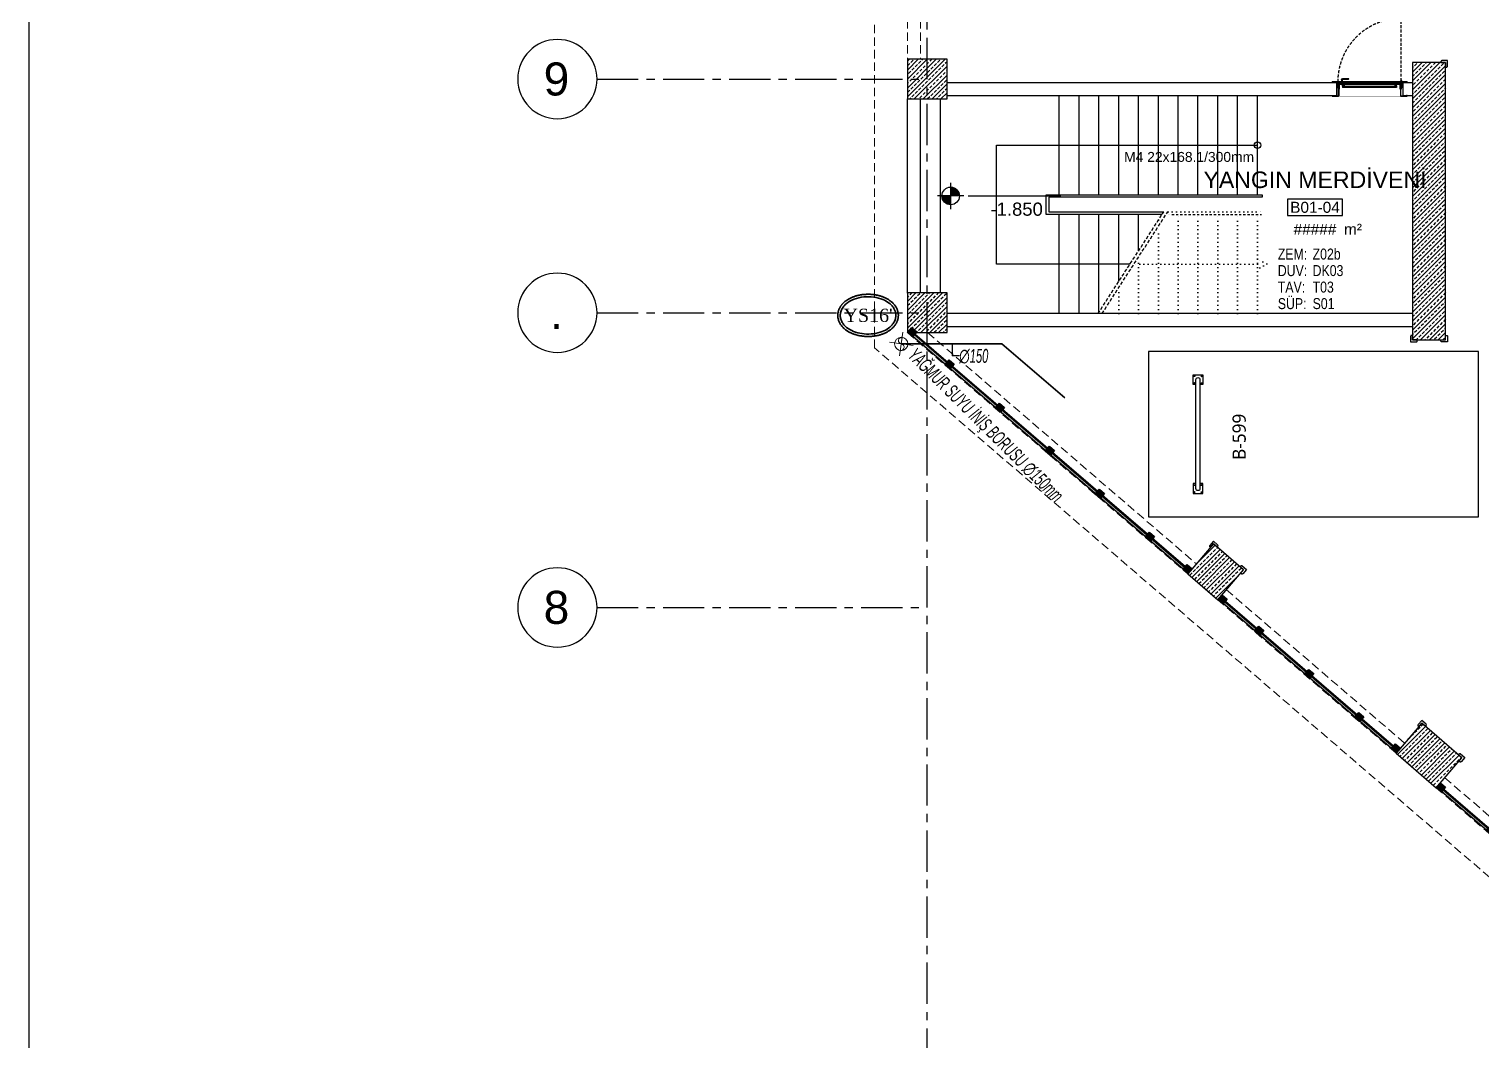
# Model space of a CAD drawing. Header units: millimetres. Extents: x -379292 to 1221486, y 92049 to 447512.
# Drawn here: x 43048 to 65048, y 146256 to 161577 of the extents above; entities that cross this region are included whole.
import ezdxf
from ezdxf.enums import TextEntityAlignment as Align
from ezdxf.lldxf.tags import DXFTag

# ---------------------------------------------------------------- set-up
doc = ezdxf.new("R2010")
doc.units = ezdxf.units.MM
for name, pattern in [('( Hidden )', [0.375, 0.25, -0.125]), ('CENTER', [2, 1.25, -0.25, 0.25, -0.25]), ('DOT', [6.35, 0, -6.35]), ('HIDDEN', [9.525, 6.35, -3.175])]:
    doc.linetypes.add(name, pattern=pattern)
for name, color, linetype, lineweight in [('0-KRCN-SHT YAĞMURSUYUBORUSU-100', 3, 'PISSU_LINE50', 35), ('0-KRCN-SHT-KOLADI-YAZIYAĞMURSUYU', 4, 'Continuous', 35), ('0-KRCN-SHT-PİSSU-BORU', 220, 'PISSU_LINE50', 40), ('0-KRCN-SHT-YAZI-ÇAP-PİSSU', 41, 'Continuous', 30), ('06_FORMWORK HIDDEN', 252, 'HIDDEN2', 0), ('XREF$0$05_RAIN PIPE', 3, 'Continuous', 9)]:
    doc.layers.add(name, color=color, linetype=linetype, lineweight=lineweight)
for name, color, linetype in [('010-05', 1, 'Continuous'), ('05_AXIS', 211, 'CENTER'), ('05_AXIS NAME', 7, 'Continuous'), ('05_CONCRETE VIEW', 142, 'Continuous'), ('05_DOOR', 2, 'Continuous'), ('05_EQUIPMENT', 1, 'Continuous'), ('05_HANDRAIL', 153, 'Continuous'), ('05_HATCH 1', 101, 'Continuous'), ('05_HATCH CONCRETE', 141, 'Continuous'), ('05_HATCH SOLID-1', 252, 'Continuous'), ('05_HATCH SOLID-2', 253, 'Continuous'), ('05_MATERIAL TEXT', 112, 'Continuous'), ('05_PLAN LEVEL', 2, 'Continuous'), ('05_ROOM M2', 161, 'Continuous'), ('05_ROOM NAME', 153, 'Continuous'), ('05_ROOM NUMBER', 152, 'Continuous'), ('05_STAIRS', 52, 'Continuous'), ('05_STAIRS ARROW', 2, 'Continuous'), ('05_STEEL HIDDEN', 61, 'HIDDEN'), ('05_SYMBOL', 2, 'Continuous'), ('05_TEXT 2.5', 212, 'Continuous'), ('05_WALL', 3, 'Continuous'), ('202-A-Y-MahalAd', 141, 'Continuous')]:
    doc.layers.add(name, color=color, linetype=linetype)
doc.styles.add('DIM', font='arial.ttf')
doc.styles.add('MUF', font='isocpeur.ttf')
doc.styles.get("Standard").update_dxf_attribs({"font": 'segoeuil.ttf'})
doc.styles.add('YAZI', font='times.ttf')
doc.styles.add('YAZI-2', font='arial.ttf', dxfattribs={"height": 2})
doc.styles.add('YAZI-2.5', font='arial.ttf', dxfattribs={"height": 2.5})
doc.styles.add('YAZI-3', font='arial.ttf', dxfattribs={"height": 3})
doc.styles.add('YAZI-5', font='arial.ttf', dxfattribs={"height": 5})
doc.styles.add('ÇAP-2', font='ARIALNBI.TTF')
tags = doc.linetypes.add('HIDDEN2', pattern=[0.1875, 0.125, -0.0625]).pattern_tags.tags
tags[6:7] = [DXFTag(74, 4), DXFTag(75, 0), DXFTag(340, '0'), DXFTag(46, 0.0), DXFTag(50, 0.0), DXFTag(44, 0.0), DXFTag(45, 0.0)]
tags[4:5] = [DXFTag(74, 4), DXFTag(75, 0), DXFTag(340, '0'), DXFTag(46, 0.0), DXFTag(50, 0.0), DXFTag(44, 0.0), DXFTag(45, 0.0)]
doc.linetypes.add('PISSU_LINE50', pattern='A,50,-10,["C",MUF,S=10,R=0,X=1,Y=-5],0', length=60)
pattern_1 = [(270, (-695728.2336, -3493868.9414), (1.3748153225, -2.38125), [1.5875, -3.175]), (30, (-695728.2336, -3493868.9414), (1.3748153315, 2.3812499948), [1.5875, -3.175]), (330, (-695728.2336, -3493868.9414), (2.749630654, -5.2e-09), [-3.175, 1.5875])]
pattern_2 = [(225, (905000, -3e-07), (67.351921, -67.351921), []), (225, (904932.65, -3e-07), (67.351921, -67.351921), [47.625, -23.8125])]

# ---------------------------------------------------------------- blocks, each defined once
blk = doc.blocks.new('AWAKS ADI')
at = {"layer": '05_AXIS NAME', "color": 2}
blk.add_circle((0, 0), 6, dxfattribs=at)
at = {"layer": '05_AXIS NAME', "style": 'YAZI-5'}
blk.add_attdef('AKSADI', text='', height=5, dxfattribs=at).set_placement((0, 0), align=Align.MIDDLE_CENTER)
blk = doc.blocks.new('202_Aks')
at = {"layer": '05_AXIS', "ltscale": 500}
for p, q in [((0, -182300), (0, 5000)), ((-5000, -117300), (0, -117300)), ((-5000, -120838), (0, -120838)), ((-5000, -125300), (0, -125300))]:
    blk.add_line(p, q, dxfattribs=at)
at = {"layer": '05_AXIS NAME'}
ref = blk.add_blockref('AWAKS ADI', (-5600, -117300), dxfattribs=dict(at, xscale=-100, yscale=100, zscale=100))
ref.add_attrib('AKSADI', '9', dxfattribs={"height": 500, "style": 'YAZI-5'}).set_placement((-5614, -117298), align=Align.MIDDLE_CENTER)
ref = blk.add_blockref('AWAKS ADI', (-5600, -120838), dxfattribs=dict(at, xscale=-100, yscale=100, zscale=100))
ref.add_attrib('AKSADI', '.', dxfattribs={"height": 500, "style": 'YAZI-5'}).set_placement((-5614, -120835), align=Align.MIDDLE_CENTER)
ref = blk.add_blockref('AWAKS ADI', (-5600, -125300), dxfattribs=dict(at, xscale=-100, yscale=100, zscale=100))
ref.add_attrib('AKSADI', '8', dxfattribs={"height": 500, "style": 'YAZI-5'}).set_placement((-5614, -125298), align=Align.MIDDLE_CENTER)
blk = doc.blocks.new('başlık')
at = {"layer": '05_MATERIAL TEXT', "style": 'DIM', "width": 0.8}
for s, p in [('ZEM:', (0, 50)), ('DUV:', (0, -100)), ('TAV:', (0, -250)), ('SÜP:', (0, -400))]:
    blk.add_text(s, height=100, dxfattribs=at).set_placement(p, align=Align.MIDDLE_LEFT)
blk = doc.blocks.new('MAHAL')
at = {"layer": '05_ROOM NUMBER'}
blk.add_lwpolyline([(-5.46, -10.75), (4.54, -10.75), (4.54, -7.75), (-5.46, -7.75)], close=True, dxfattribs=at)
at = {"layer": '05_HATCH SOLID-1', "xscale": 0.02, "yscale": 0.02, "zscale": 0.02}
blk.add_blockref('başlık', (-7.21, -18.75), dxfattribs=at)
at = {"layer": '05_MATERIAL TEXT', "style": 'DIM', "width": 0.8}
for tag, p in [('ZEMİN', (-0.89, -17.75)), ('DUVAR', (-0.89, -20.75)), ('TAVAN', (-0.89, -23.75)), ('SÜPÜRGELİK', (-0.89, -26.75))]:
    blk.add_attdef(tag, text='', height=2, dxfattribs=at).set_placement(p, align=Align.MIDDLE_LEFT)
at = {"layer": '05_ROOM M2', "insert": (6.45, -13.24), "char_height": 2, "attachment_point": 5, "style": 'YAZI-2'}
blk.add_mtext_dynamic_manual_height_columns('m²', width=6.9387, gutter_width=625, heights=[0], dxfattribs=at)
at = {"layer": '05_ROOM M2', "style": 'YAZI-2'}
blk.add_attdef('MAHALM2', text='', height=2, dxfattribs=at).set_placement((-0.46, -13.25), align=Align.MIDDLE_CENTER)
at = {"layer": '05_ROOM NAME', "style": 'YAZI-3'}
for tag, p in [('INGMAHALADI', (-0.46, 0.75)), ('TURMAHALADI', (-0.46, -4.25))]:
    blk.add_attdef(tag, text='', height=3, dxfattribs=at).set_placement(p, align=Align.MIDDLE_CENTER)
at = {"layer": '05_ROOM NUMBER', "style": 'YAZI-2'}
blk.add_attdef('MAHALNO', text='', height=2, dxfattribs=at).set_placement((-0.46, -9.25), align=Align.MIDDLE_CENTER)
blk = doc.blocks.new('202_Vida')
at = {"color": 0, "linetype": 'ByBlock', "ltscale": 0.2}
for points in [[(1, 0), (-1, 0)], [(0, 1), (0, -1)]]:
    blk.add_lwpolyline(points, dxfattribs=at)
at = {"color": 0, "linetype": 'ByBlock'}
for radius in [0.42, 0.23, 0.155]:
    blk.add_circle((0, 0), radius, dxfattribs=at)
blk = doc.blocks.new('202_Stoper')
at = {"color": 0, "linetype": 'ByBlock'}
for points in [[(-750, -30), (-750, -75), (-900, -75), (-900, 75), (-750, 75), (-750, 30)], [(750, -30), (750, -75), (900, -75), (900, 75), (750, 75), (750, 30)]]:
    blk.add_lwpolyline(points, dxfattribs=at)
blk.add_lwpolyline([(825, -30, 1), (825, 30), (-825, 30, 1), (-825, -30)], format="xyb", close=True, dxfattribs=at)
at = {"color": 0, "linetype": 'ByBlock', "yscale": 10, "zscale": 10, "rotation": 180}
for p, xscale in [((-877, 53), -10), ((-772, 53), 10), ((772, 53), -10), ((877, 53), 10)]:
    blk.add_blockref('202_Vida', p, dxfattribs=dict(at, xscale=xscale))
at = {"color": 0, "linetype": 'ByBlock', "yscale": 10, "zscale": 10}
for p, xscale in [((-877, -52), 10), ((-772, -52), -10), ((772, -52), 10), ((877, -52), -10)]:
    blk.add_blockref('202_Vida', p, dxfattribs=dict(at, xscale=xscale))
blk = doc.blocks.new('202_Mahalblok')
at = {"color": 0, "linetype": 'ByBlock', "flags": 128}
blk.add_lwpolyline([(0, 0), (0, 5000), (2500, 5000), (2500, 0)], close=True, dxfattribs=at)
at = {"color": 252}
blk.add_blockref('202_Stoper', (1250, 750), dxfattribs=at)
at = {"color": 0, "linetype": 'ByBlock', "ltscale": 25}
blk.add_attdef('MAHALNO', text='', height=200, dxfattribs=at).set_placement((1209, 1390), align=Align.BOTTOM_CENTER)
blk = doc.blocks.new('202_KorkulukDikme')
at = {"ltscale": 25}
h = blk.add_hatch(color=253, dxfattribs=at)
h.dxf.hatch_style = 1
h.paths.add_polyline_path([(-50, 0), (-50, 100), (50, 100), (50, 0)])
at = {"color": 0, "linetype": 'ByBlock', "ltscale": 25}
blk.add_lwpolyline([(-50, 0), (-50, 100), (50, 100), (50, 0)], close=True, dxfattribs=at)
blk = doc.blocks.new('*U20')
at = {"ltscale": 25}
h = blk.add_hatch(color=253, dxfattribs=at)
h.dxf.hatch_style = 1
h.paths.add_polyline_path([(100, 60), (5502, 60), (5502, 10), (100, 10)])
at = {"color": 0, "linetype": 'ByBlock', "ltscale": 25}
blk.add_lwpolyline([(100, 60), (5502, 60), (5502, 10), (100, 10)], close=True, dxfattribs=at)
blk.add_lwpolyline([(100, 45), (5502, 45)], dxfattribs=at)
at = {"ltscale": 25}
for p in [(50, 0), (801, 0), (1801, 0), (2801, 0), (3801, 0), (4801, 0), (5552, 0)]:
    blk.add_blockref('202_KorkulukDikme', p, dxfattribs=at)
blk = doc.blocks.new('*U21')
at = {"ltscale": 25}
h = blk.add_hatch(color=253, dxfattribs=at)
h.dxf.hatch_style = 1
h.paths.add_polyline_path([(100, 60), (3462, 60), (3462, 10), (100, 10)])
at = {"color": 0, "linetype": 'ByBlock', "ltscale": 25}
blk.add_lwpolyline([(100, 60), (3462, 60), (3462, 10), (100, 10)], close=True, dxfattribs=at)
blk.add_lwpolyline([(100, 45), (3462, 45)], dxfattribs=at)
at = {"ltscale": 25}
for p in [(50, 0), (781, 0), (1781, 0), (2781, 0), (3512, 0)]:
    blk.add_blockref('202_KorkulukDikme', p, dxfattribs=at)
blk = doc.blocks.new('*U22')
at = {"ltscale": 25}
h = blk.add_hatch(color=253, dxfattribs=at)
h.dxf.hatch_style = 1
h.paths.add_polyline_path([(100, 60), (4998, 60), (4998, 10), (100, 10)])
at = {"color": 0, "linetype": 'ByBlock', "ltscale": 25}
blk.add_lwpolyline([(100, 60), (4998, 60), (4998, 10), (100, 10)], close=True, dxfattribs=at)
blk.add_lwpolyline([(100, 45), (4998, 45)], dxfattribs=at)
at = {"ltscale": 25}
for p in [(50, 0), (1049, 0), (2049, 0), (3049, 0), (4049, 0), (5048, 0)]:
    blk.add_blockref('202_KorkulukDikme', p, dxfattribs=at)
blk = doc.blocks.new('*U85')
at = {"layer": '05_HANDRAIL', "color": 8}
blk.add_lwpolyline([(-1444, 1500), (-3200, 1500), (-3200, 1800), (70, 1800), (70, 1760), (-3160, 1760), (-3160, 1540), (-1418, 1540)], dxfattribs=at)
at = {"layer": '05_HANDRAIL', "color": 8, "linetype": 'DOT', "ltscale": 10}
blk.add_lwpolyline([(-1352, 1540), (50, 1540), (50, 1500), (-1384, 1500)], dxfattribs=at)
at = {"layer": '05_STAIRS', "color": 8, "flags": 128}
for points in [[(-3000, 1800), (-3000, 3300)], [(-2700, 1800), (-2700, 3300)], [(-2400, 1800), (-2400, 3300)], [(-2100, 1800), (-2100, 3300)], [(-1800, 1800), (-1800, 3300)], [(-1500, 1800), (-1500, 3300)], [(-1200, 1800), (-1200, 3300)], [(-900, 1800), (-900, 3300)], [(-600, 1800), (-600, 3300)], [(-300, 1800), (-300, 3300)], [(0, 1800), (0, 3300)], [(-1928, 750), (-3000, 750), (-3950, 750), (-3950, 2550), (0, 2550)], [(-1444, 1500), (-3200, 1500), (-3200, 1800), (0, 1800)], [(-3000, 0), (-3000, 1500)], [(-2700, 0), (-2700, 1500)], [(-2400, 0), (-2400, 1500)], [(-2100, 484), (-2100, 1500)], [(-1800, 949), (-1800, 1500)]]:
    blk.add_lwpolyline(points, dxfattribs=at)
at = {"layer": '05_STAIRS', "color": 8, "linetype": '( Hidden )', "ltscale": 200}
for points in [[(-2413, 0), (-1418, 1540)], [(-2353, 0), (-1358, 1540)]]:
    blk.add_lwpolyline(points, dxfattribs=at)
at = {"layer": '05_STAIRS', "color": 8, "linetype": 'DOT', "ltscale": 10, "flags": 128}
for points in [[(-1500, 1413), (-1500, 1500)], [(-1500, 0), (-1500, 1321)], [(0, 1500), (-1384, 1500)], [(-1200, 0), (-1200, 1500)], [(-900, 0), (-900, 1500)], [(-600, 0), (-600, 1500)], [(-300, 0), (-300, 1500)], [(0, 0), (0, 1500)], [(0, 750), (-1869, 750)], [(-1800, 0), (-1800, 856)], [(0, 825), (0, 675), (145, 750), (0, 825)], [(-2100, 0), (-2100, 392)]]:
    blk.add_lwpolyline(points, dxfattribs=at)
at = {"layer": '05_STAIRS ARROW', "color": 8, "ltscale": 2}
blk.add_circle((0, 2550), 50, dxfattribs=at)
blk = doc.blocks.new('PLAN KOT IKILI')
at = {"layer": '05_PLAN LEVEL'}
h = blk.add_hatch(color=2, dxfattribs=at)
h.paths.add_polyline_path([(0, 2), (0, 0), (2, 0, 0.414214)])
h.paths.add_polyline_path([(0, 0), (-2, 0, 0.414214), (0, -2)])
at = {"layer": '05_PLAN LEVEL', "color": 2}
for p, q in [((3, 0), (-3, 0)), ((0, 3), (0, -3)), ((4, 0), (25, 0))]:
    blk.add_line(p, q, dxfattribs=at)
blk.add_circle((0, 0), 2, dxfattribs=at)
at = {"layer": '05_PLAN LEVEL', "style": 'YAZI-3'}
for tag, p in [('BITMISKOT', (15, 3)), ('KABAKOT', (15, -3))]:
    blk.add_attdef(tag, text='', height=3, dxfattribs=at).set_placement(p, align=Align.MIDDLE)
blk = doc.blocks.new('bariyer')
at = {"color": 8, "ltscale": 25}
blk.add_lwpolyline([(0, -70), (15, -70, 0.414214), (30, -55), (30, 30), (-55, 30, 0.414214), (-70, 15), (-70, 0), (0, 0)], format="xyb", close=True, dxfattribs=at)
blk = doc.blocks.new('VIDA')
at = {"layer": '05_EQUIPMENT'}
h = blk.add_hatch(dxfattribs=at)
h.set_pattern_fill('LINE', color=256, scale=0.1, angle=150, style=0)
h.set_pattern_definition([(330, (-3585.31887, 6072.20274), (0.03125, 0.05412658774), [])])
h.paths.add_polyline_path([(-0.1, -0.3), (-0.1, -1.7), (0.1, -1.7), (0.1, -0.3)])
h.paths.add_polyline_path([(-0.1, -0.3), (0.1, -0.3), (0, 0)])
for p, q in [((-0.1, -0.3), (0, 0)), ((0.1, -0.3), (0, 0)), ((0, -2), (-0.2, -2)), ((0.1, -1.7), (-0.1, -1.7)), ((0.1, -2), (-0.1, -2)), ((0, -2), (0, -2)), ((0.2, -2), (0, -2)), ((0, -2), (0, -2)), ((0, -2), (0, -2))]:
    blk.add_line(p, q, dxfattribs=at)
for points in [[(-0.2, -2), (-0.1, -2), (-0.1, -0.3)], [(0.2, -2), (0.1, -2), (0.1, -0.3)]]:
    blk.add_lwpolyline(points, dxfattribs=at)
blk = doc.blocks.new('*U100')
at = {"color": 8}
blk.add_wipeout([(0, 5), (0, -206), (1000, -206), (1000, 5)], dxfattribs=at)
at = {"layer": '010-05', "ltscale": 7}
h = blk.add_hatch(dxfattribs=at)
h.set_pattern_fill('ANSI37', color=8, scale=0.1, angle=540, style=0)
h.set_pattern_definition([(225, (19752.8965, 13790.6787), (0.224506403, -0.224506403), []), (315, (19752.8965, 13790.6787), (0.224506403, 0.224506403), [])])
edge = h.paths.add_edge_path(flags=16)
edge.add_line((28, -35), (28, -44))
edge.add_line((28, -44), (22, -44))
edge.add_line((22, -44), (22, -37))
edge.add_arc((26, -39), 4.69, 56.5428, 159.2569, ccw=False)
edge = h.paths.add_edge_path()
edge.add_line((29, -33), (29, -45))
edge.add_line((29, -45), (21, -45))
edge.add_line((21, -45), (21, -31))
edge.add_line((21, -31), (34, -31))
edge.add_line((34, -31), (32, -31))
edge.add_arc((32, -34), 2.82, 91.1093, 165.5986)
edge = h.paths.add_edge_path(flags=16)
edge.add_arc((32, -34), 3.82, 143.4668, 165.5986, ccw=False)
edge.add_line((29, -32), (22, -32))
edge.add_line((22, -32), (22, -35))
edge.add_arc((26, -42), 8.25, 70.1103, 120.2945, ccw=False)
edge.add_line((28, -34), (28, -33))
edge.add_line((28, -33), (29, -33))
h = blk.add_hatch(dxfattribs=at)
h.set_pattern_fill('ANSI37', color=8, scale=0.1, angle=540, style=0)
h.set_pattern_definition([(315, (-21740.32198, 13790.6787), (-0.224506403, -0.224506403), []), (225, (-21740.32198, 13790.6787), (-0.224506403, 0.224506403), [])])
edge = h.paths.add_edge_path(flags=16)
edge.add_line((972, -35), (972, -44))
edge.add_line((972, -44), (978, -44))
edge.add_line((978, -44), (978, -37))
edge.add_arc((974, -39), 4.69, 20.7431, 123.4572)
edge = h.paths.add_edge_path()
edge.add_line((971, -33), (971, -45))
edge.add_line((971, -45), (979, -45))
edge.add_line((979, -45), (979, -31))
edge.add_line((979, -31), (966, -31))
edge.add_line((966, -31), (968, -31))
edge.add_arc((968, -34), 2.82, 14.4014, 88.8907, ccw=False)
edge = h.paths.add_edge_path(flags=16)
edge.add_arc((968, -34), 3.82, 14.4014, 36.5332)
edge.add_line((971, -32), (978, -32))
edge.add_line((978, -32), (978, -35))
edge.add_arc((974, -42), 8.25, 59.7055, 109.8897)
edge.add_line((972, -34), (972, -33))
edge.add_line((972, -33), (971, -33))
at = {"layer": '05_HATCH 1'}
h = blk.add_hatch(dxfattribs=at)
h.set_pattern_fill('HONEY', color=8, scale=0.5, angle=270, style=0)
h.set_pattern_definition(pattern_1)
h.paths.add_polyline_path([(40, -3), (44, -9), (956, -9), (960, -3)])
h = blk.add_hatch(dxfattribs=at)
h.set_pattern_fill('HONEY', color=8, scale=0.5, angle=270, style=0)
h.set_pattern_definition(pattern_1)
h.paths.add_polyline_path([(40, -15), (44, -10), (956, -10), (960, -15)])
at = {"color": 8, "linetype": 'HIDDEN', "ltscale": 7}
blk.add_line((21, 21), (21, 973), dxfattribs=at)
at = {"color": 8, "ltscale": 7}
for p, q in [((22, 10), (948, 10)), ((22, 10), (978, 10)), ((22, 9), (22, 10)), ((27, 2), (27, 1)), ((27, 2), (37, 2)), ((27, 1), (37, 1)), ((37, 5), (36, 5)), ((37, 9), (963, 9)), ((963, 2), (37, 2)), ((37, 2), (44, -9)), ((37, 1), (43, -9)), ((905, 60), (822, 60)), ((905, 50), (822, 50)), ((942, 15), (897, 15)), ((897, 15), (897, 10)), ((915, 40), (915, 15)), ((925, 40), (925, 15)), ((942, 15), (942, 10)), ((963, 2), (956, -9)), ((963, 1), (957, -9)), ((963, 5), (964, 5)), ((973, 2), (963, 2)), ((973, 1), (963, 1)), ((973, 2), (973, 1)), ((978, 9), (978, 10)), ((978, 9), (978, 10)), ((963, -27), (22, -27)), ((22, -27), (963, -27)), ((22, -28), (22, -27)), ((963, -28), (22, -28)), ((978, -28), (22, -28)), ((43, -9), (27, -9)), ((27, -20), (37, -20)), ((27, -20), (27, -21)), ((27, -21), (37, -21)), ((33, -28), (963, -28)), ((37, -23), (36, -23)), ((37, -20), (43, -9)), ((37, -21), (44, -10)), ((963, -21), (37, -21)), ((956, -9), (44, -9)), ((956, -10), (44, -10)), ((96, -58), (96, -38)), ((909, -58), (96, -58)), ((96, -58), (96, -78)), ((96, -78), (909, -78)), ((116, -38), (116, -58)), ((889, -38), (889, -58)), ((909, -58), (909, -38)), ((909, -58), (909, -78)), ((963, -21), (956, -10)), ((963, -20), (957, -9)), ((957, -9), (973, -9)), ((973, -20), (963, -20)), ((973, -21), (963, -21)), ((963, -23), (964, -23)), ((973, -20), (973, -21)), ((978, -28), (978, -27)), ((978, -28), (978, -27))]:
    blk.add_line(p, q, dxfattribs=at)
at = {"color": 8, "ltscale": 7, "flags": 128}
for points in [[(36, -101, -1), (34, -101), (34, -85), (32, -85), (32, -101, 1), (38, -101), (38, -35, 1), (30, -35), (30, -45), (20, -45), (20, 10), (-68, 10), (-68, 0), (-58, 0), (-58, 2), (-66, 2), (-66, 8), (18, 8), (18, -47), (32, -47), (32, -35, -1), (36, -35)], [(964, -101, 1), (966, -101), (966, -85), (968, -85), (968, -101, -1), (962, -101), (962, -35, -1), (970, -35), (970, -45), (980, -45), (980, 10), (1068, 10), (1068, 0), (1058, 0), (1058, 2), (1066, 2), (1066, 8), (982, 8), (982, -47), (968, -47), (968, -35, 1), (964, -35)]]:
    blk.add_lwpolyline(points, format="xyb", close=True, dxfattribs=at)
at = {"color": 8, "ltscale": 7}
for points in [[(37, 5), (37, 9), (22, 9), (22, -27), (37, -27), (37, -23)], [(36, 5), (36, 8), (23, 8), (23, -26), (36, -26), (36, -23)], [(963, 5), (963, 9), (978, 9), (978, -27), (963, -27), (963, -23)], [(964, 5), (964, 8), (977, 8), (977, -26), (964, -26), (964, -23)], [(86, -28), (86, -38), (128, -38), (128, -28)], [(919, -28), (919, -38), (877, -38), (877, -28)]]:
    blk.add_lwpolyline(points, dxfattribs=at)
for points in [[(32, -55), (32, -210), (-68, -210), (-68, -200), (-58, -200), (-58, -202), (-66, -202), (-66, -208), (30, -208), (30, -55)], [(29, -57), (20, -57), (20, -83), (30, -93), (30, -106), (28, -106), (28, -94), (18, -84), (18, -55), (29, -55)], [(40, -3), (44, -9), (956, -9), (960, -3)], [(40, -15), (44, -10), (956, -10), (960, -15)], [(968, -55), (968, -210), (1068, -210), (1068, -200), (1058, -200), (1058, -202), (1066, -202), (1066, -208), (970, -208), (970, -55)], [(971, -57), (980, -57), (980, -83), (970, -93), (970, -106), (972, -106), (972, -94), (982, -84), (982, -55), (971, -55)]]:
    blk.add_lwpolyline(points, close=True, dxfattribs=at)
for radius in [10.1, 6.72]:
    blk.add_circle((21, 21), radius, dxfattribs=at)
at = {"color": 8, "linetype": 'HIDDEN', "ltscale": 7}
blk.add_arc((18, 13), 960, 359.7875, 89.8098, dxfattribs=at)
at = {"color": 8, "ltscale": 7}
for centre, radius, start, end in [((822, 55), 5, 90, 270), ((905, 40), 20, 0, 90), ((905, 40), 10, 0, 90)]:
    blk.add_arc(centre, radius, start, end, dxfattribs=at)
at = {"layer": '010-05', "color": 8, "ltscale": 7}
for points in [[(29, -33, -0.336971), (32, -31), (34, -31), (29, -31), (21, -31), (21, -45), (29, -45)], [(28, -34, 0.222538), (22, -35), (22, -32), (29, -32, 0.09687), (29, -33), (28, -33)], [(28, -44), (22, -44), (22, -37, -0.473637), (28, -35)], [(971, -33, 0.336971), (968, -31), (966, -31), (971, -31), (979, -31), (979, -45), (971, -45)], [(972, -34, -0.222538), (978, -35), (978, -32), (971, -32, -0.09687), (971, -33), (972, -33)], [(972, -44), (978, -44), (978, -37, 0.473637), (972, -35)]]:
    blk.add_lwpolyline(points, format="xyb", close=True, dxfattribs=at)
at = {"layer": '05_STEEL HIDDEN', "color": 8, "ltscale": 7}
for points in [[(17, -48), (17, -23), (11, -23), (11, -49), (23, -77), (23, -99), (29, -99), (29, -76)], [(983, -48), (983, -23), (989, -23), (989, -49), (977, -77), (977, -99), (971, -99), (971, -76)]]:
    blk.add_lwpolyline(points, close=True, dxfattribs=at)
at = {"layer": '05_STEEL HIDDEN', "color": 8, "ltscale": 7, "flags": 128}
for points in [[(17, -23), (18, -23), (18, -48), (30, -76), (30, -99), (29, -99)], [(983, -23), (982, -23), (982, -48), (970, -76), (970, -99), (971, -99)]]:
    blk.add_lwpolyline(points, dxfattribs=at)
at = {"layer": '05_WALL', "color": 8, "ltscale": 20}
for points in [[(0, 0), (0, -200)], [(1000, 0), (1000, -200)]]:
    blk.add_lwpolyline(points, dxfattribs=at)
at = {"color": 8, "ltscale": 7, "yscale": 10, "zscale": 10, "rotation": 180}
for p, xscale in [((25, -65), -10), ((975, -65), 10)]:
    blk.add_blockref('VIDA', p, dxfattribs=dict(at, xscale=xscale))
blk = doc.blocks.new('OtoParkBodrumKatMimari')
at = {"layer": '05_HATCH CONCRETE'}
h = blk.add_hatch(dxfattribs=at)
h.set_pattern_fill('ANSI33', color=8, scale=15, angle=180, style=0)
h.set_pattern_definition(pattern_2)
h.paths.add_polyline_path([(5300, 59700), (5300, 60300), (4700, 60300), (4700, 59700)])
h = blk.add_hatch(dxfattribs=at)
h.set_pattern_fill('ANSI33', color=8, scale=15, angle=180, style=0)
h.set_pattern_definition(pattern_2)
h.paths.add_polyline_path([(5300, 56162), (5300, 56762), (4700, 56762), (4700, 56162)])
h = blk.add_hatch(dxfattribs=at)
h.set_pattern_fill('ANSI33', color=8, scale=15, angle=180, style=0)
h.set_pattern_definition(pattern_2)
h.paths.add_polyline_path([(9792, 52572), (9337, 52963), (8946, 52508), (9400, 52117)])
h = blk.add_hatch(dxfattribs=at)
h.set_pattern_fill('ANSI33', color=8, scale=15, angle=180, style=0)
h.set_pattern_definition(pattern_2)
h.paths.add_polyline_path([(13098, 49726), (12492, 50248), (12100, 49793), (12707, 49271)])
at = {"color": 5}
for points in [[(5300, 59700), (5300, 60300), (4700, 60300), (4700, 59700)], [(5300, 56162), (5300, 56762), (4700, 56762), (4700, 56162)], [(9792, 52572), (9337, 52963), (8946, 52508), (9400, 52117)], [(13098, 49726), (12492, 50248), (12100, 49793), (12707, 49271)]]:
    blk.add_lwpolyline(points, close=True, dxfattribs=at)
at = {"layer": '05_CONCRETE VIEW'}
blk.add_lwpolyline([(5200, 56760), (5200, 59700)], dxfattribs=at)
at = {"layer": '05_WALL', "color": 8}
for points in [[(5300, 59950), (12350, 59950)], [(4700, 56760), (4700, 59700)], [(4900, 56760), (4900, 59700)], [(5300, 59750), (12350, 59750)], [(12350, 56450), (5300, 56450)], [(12350, 56250), (5300, 56250)]]:
    blk.add_lwpolyline(points, dxfattribs=at)
at = {"layer": '06_FORMWORK HIDDEN', "linetype": 'HIDDEN', "ltscale": 20}
for p, q in [((4200, 55933), (4200, 178100)), ((4700, 66800), (4700, 60300)), ((4900, 66800), (4900, 60300)), ((4700, 59700), (4700, 56762)), ((4900, 59700), (4900, 56762)), ((4700, 56162), (8946, 52508)), ((5007, 56162), (9076, 52660)), ((70114, -800), (4200, 55933)), ((9531, 52268), (12231, 49944)), ((9400, 52117), (12100, 49793)), ((12837, 49423), (16701, 46097)), ((12707, 49271), (16570, 45945))]:
    blk.add_line(p, q, dxfattribs=at)
blk.add_blockref('*U85', (10000, 56450))
at = {"layer": '05_AXIS'}
blk.add_blockref('202_Aks', (5000, 177300), dxfattribs=at)
at = {"layer": '05_HANDRAIL', "rotation": 319.2811306099715}
for name, p in [('*U20', (4700, 56162)), ('*U21', (9400, 52117)), ('*U22', (12707, 49271))]:
    blk.add_blockref(name, p, dxfattribs=at)
at = {"layer": '05_PLAN LEVEL'}
ref = blk.add_blockref('PLAN KOT IKILI', (5355, 58231), dxfattribs=dict(at, xscale=66.66666666666666, yscale=66.66666666666666, zscale=66.66666666666666))
ref.add_attrib('KABAKOT', '-1.850', dxfattribs={"height": 200, "style": 'YAZI-3'}).set_placement((6355, 58031), align=Align.MIDDLE)
at = {"layer": '05_ROOM NUMBER'}
ref = blk.add_blockref('MAHAL', (10910, 58830), dxfattribs=dict(at, xscale=83.33333333333333, yscale=83.33333333333333, zscale=83.33333333333333))
ref.add_attrib('TURMAHALADI', 'YANGIN MERDİVENİ', dxfattribs={"layer": '05_ROOM NAME', "height": 250, "style": 'YAZI-3'}).set_placement((10872, 58476), align=Align.MIDDLE_CENTER)
ref.add_attrib('MAHALNO', 'B01-04', dxfattribs={"height": 166.7, "style": 'YAZI-2'}).set_placement((10872, 58059), align=Align.MIDDLE_CENTER)
ref.add_attrib('MAHALM2', '#####', dxfattribs={"layer": '05_ROOM M2', "height": 166.7, "style": 'YAZI-2'}).set_placement((10872, 57726), align=Align.MIDDLE_CENTER)
ref.add_attrib('ZEMİN', 'Z02b', dxfattribs={"layer": '05_MATERIAL TEXT', "height": 166.7, "style": 'DIM', "width": 0.8}).set_placement((10836, 57351), align=Align.MIDDLE_LEFT)
ref.add_attrib('DUVAR', 'DK03', dxfattribs={"layer": '05_MATERIAL TEXT', "height": 166.7, "style": 'DIM', "width": 0.8}).set_placement((10836, 57101), align=Align.MIDDLE_LEFT)
ref.add_attrib('TAVAN', 'T03', dxfattribs={"layer": '05_MATERIAL TEXT', "height": 166.7, "style": 'DIM', "width": 0.8}).set_placement((10836, 56851), align=Align.MIDDLE_LEFT)
ref.add_attrib('SÜPÜRGELİK', 'S01', dxfattribs={"layer": '05_MATERIAL TEXT', "height": 166.7, "style": 'DIM', "width": 0.8}).set_placement((10836, 56601), align=Align.MIDDLE_LEFT)
at = {"layer": '05_SYMBOL', "color": 8}
blk.add_blockref('bariyer', (12850, 60250), dxfattribs=at)
for p, rotation in [((12350, 56050), 180), ((9337, 52963), 49.28113061911701), ((12492, 50248), 49.28113061911701)]:
    blk.add_blockref('bariyer', p, dxfattribs=dict(at, rotation=rotation))
at = {"layer": '05_SYMBOL', "color": 8, "xscale": -1}
for p, rotation in [((12850, 56050), 180), ((9792, 52572), 229.2811306152887), ((13098, 49726), 229.2811306152887)]:
    blk.add_blockref('bariyer', p, dxfattribs=dict(at, rotation=rotation))
at = {"layer": '202-A-Y-MahalAd', "color": 8, "ltscale": 25}
ref = blk.add_blockref('202_Mahalblok', (8350, 53375), dxfattribs=dict(at, xscale=-1, rotation=270))
ref.add_attrib('MAHALNO', 'B-599', dxfattribs={"layer": '0', "color": 0, "linetype": 'ByBlock', "ltscale": 25, "height": 200, "rotation": 90}).set_placement((9883, 54584), align=Align.BOTTOM_CENTER)
at = {"layer": '05_TEXT 2.5', "insert": (9950, 58745), "char_height": 150, "attachment_point": 9, "style": 'YAZI-2.5'}
blk.add_mtext_dynamic_manual_height_columns('\\A1;M4 22x168.1/300mm', width=4150.39, gutter_width=12.5, heights=[34.5], dxfattribs=at)
at = {"layer": '05_DOOR', "xscale": -1}
blk.add_blockref('*U100', (12200, 59950), dxfattribs=at)
at = {"layer": '05_HATCH CONCRETE'}
h = blk.add_hatch(dxfattribs=at)
h.set_pattern_fill('ANSI33', color=8, scale=15, angle=180, style=0)
h.set_pattern_definition(pattern_2)
h.paths.add_polyline_path([(12850, 60250), (12350, 60250), (12350, 56050), (12850, 56050)])
at = {"color": 5}
blk.add_lwpolyline([(12850, 60250), (12350, 60250), (12350, 56050), (12850, 56050)], close=True, dxfattribs=at)
at = {"layer": '05_HATCH SOLID-2', "color": 251, "ltscale": 25}
blk.add_lwpolyline([(150500, -8770), (-8600, -8770), (-8600, 187430)], dxfattribs=at)
blk = doc.blocks.new('XREF$0$YIB125')
at = {"layer": 'XREF$0$05_RAIN PIPE'}
for p, q in [((-112.5, 0), (112.5, 0)), ((0, 112.5), (0, -112.5)), ((0, 0), (0, 62.5))]:
    blk.add_line(p, q, dxfattribs=at)
blk.add_circle((0, 0), 62.5, dxfattribs=at)
for centre, start, end in [((0, 31.25), 90, 270), ((0, -31.25), 270, 90)]:
    blk.add_arc(centre, 31.25, start, end, dxfattribs=at)
blk = doc.blocks.new('G$CD1210CBB')
at = {"layer": 'XREF$0$05_RAIN PIPE', "xscale": -0.08000000000000002, "yscale": 0.08000000000000002, "zscale": 0.08000000000000002}
blk.add_blockref('XREF$0$YIB125', (-9, 0), dxfattribs=at)
blk = doc.blocks.new('A$Cbceac246')
at = {"layer": '0-KRCN-SHT YAĞMURSUYUBORUSU-100'}
for p, q in [((-6416.8, 5569), (-6569.3, 5569)), ((-6321.8, 5487.2), (-6416.8, 5569))]:
    blk.add_line(p, q, dxfattribs=at)
at = {"layer": '0-KRCN-SHT-KOLADI-YAZIYAĞMURSUYU', "color": 2, "linetype": 'Continuous'}
for points, knots in [([(-6573.7, 5612.2), (-6573.7, 5612), (-6573.7, 5611.2), (-6573.8, 5609.8), (-6574, 5608.3), (-6574.3, 5606.8), (-6574.7, 5605.4), (-6575.2, 5603.9), (-6575.8, 5602.4), (-6576.4, 5601.2), (-6577, 5600.1), (-6577.6, 5599), (-6578.5, 5597.7), (-6579.6, 5596.3), (-6580.7, 5595), (-6581.9, 5593.6), (-6583.3, 5592.4), (-6584.8, 5591), (-6586.5, 5589.8), (-6588.2, 5588.7), (-6589.9, 5587.6), (-6591.5, 5586.7), (-6593.3, 5585.8), (-6595.1, 5585), (-6596.9, 5584.3), (-6598.7, 5583.6), (-6600.6, 5583), (-6602.9, 5582.4), (-6605.5, 5581.7), (-6608.6, 5581.1), (-6611.6, 5580.7), (-6614.4, 5580.5), (-6617.1, 5580.3), (-6619.9, 5580.3), (-6623, 5580.3), (-6626.1, 5580.6), (-6628.5, 5580.9), (-6630.8, 5581.2), (-6633.2, 5581.6), (-6636.2, 5582.3), (-6638.7, 5583.1), (-6640.9, 5583.8), (-6642.8, 5584.5), (-6644.6, 5585.3), (-6646.4, 5586.1), (-6648.1, 5587), (-6649.8, 5588), (-6651.4, 5589), (-6652.9, 5590.1), (-6654.1, 5590.9), (-6655.3, 5591.9), (-6656.4, 5592.9), (-6657.8, 5594.3), (-6658.8, 5595.5), (-6659.8, 5596.6), (-6660.7, 5597.9), (-6661.7, 5599.4), (-6662.5, 5600.7), (-6663.2, 5602.1), (-6663.8, 5603.5), (-6664.4, 5605.3), (-6664.8, 5606.9), (-6665.1, 5608.6), (-6665.3, 5610.3), (-6665.4, 5612), (-6665.4, 5613.4), (-6665.3, 5614.8), (-6665.1, 5616.4), (-6664.7, 5618.2), (-6664.2, 5619.7), (-6663.7, 5621.2), (-6663.1, 5622.6), (-6662.3, 5624.1), (-6661.4, 5625.5), (-6660.7, 5626.6), (-6659.9, 5627.7), (-6659.1, 5628.7), (-6658, 5630), (-6656.7, 5631.3), (-6655.2, 5632.7), (-6653.5, 5634), (-6651.7, 5635.3), (-6649.9, 5636.4), (-6648.1, 5637.5), (-6646.1, 5638.5), (-6644.1, 5639.4), (-6642.1, 5640.2), (-6640, 5641), (-6637.8, 5641.7), (-6635.6, 5642.3), (-6633.4, 5642.8), (-6631.2, 5643.2), (-6628.9, 5643.6), (-6626.6, 5643.8), (-6624.3, 5644), (-6621.9, 5644.2), (-6619.6, 5644.2), (-6617.3, 5644.2), (-6614.9, 5644.1), (-6612.6, 5643.9), (-6610.3, 5643.6), (-6608, 5643.2), (-6605.8, 5642.8), (-6603.5, 5642.3), (-6601.4, 5641.7), (-6599.2, 5641), (-6597.1, 5640.3), (-6595.3, 5639.5), (-6593.4, 5638.7), (-6591.6, 5637.8), (-6589.6, 5636.7), (-6587.7, 5635.5), (-6586.3, 5634.5), (-6584.9, 5633.5), (-6583.6, 5632.4), (-6581.9, 5630.9), (-6580.6, 5629.4), (-6579.5, 5628.1), (-6578.6, 5627), (-6577.7, 5625.6), (-6576.8, 5624.1), (-6576, 5622.6), (-6575.3, 5621), (-6574.7, 5619.3), (-6574.4, 5617.9), (-6574.1, 5616.5), (-6573.9, 5615.3), (-6573.7, 5613.8), (-6573.7, 5612.7), (-6573.7, 5612.2)], [0, 0, 0, 0, 1.213393, 2.424731, 3.634899, 4.23988, 5.747854, 7.250616, 8.45036, 9.945499, 11.437135, 12.629243, 13.798133, 14.967487, 16.724402, 18.487549, 20.259158, 20.851938, 22.638147, 24.438355, 26.253745, 28.085062, 29.315033, 31.087836, 32.875439, 34.677188, 36.492212, 38.31946, 40.157727, 42.005688, 43.861689, 45.72323, 47.588513, 49.455685, 51.32287, 53.188197, 55.049829, 56.905238, 58.75253, 60.590234, 62.41697, 64.23149, 66.032702, 67.819704, 69.591161, 71.34787, 73.089893, 74.817612, 76.531756, 78.233427, 79.924117, 81.731887, 83.083349, 84.432203, 85.779805, 86.229051, 87.578464, 88.928884, 90.281448, 91.637578, 92.544576, 94.028807, 95.515086, 97.004987, 97.752009, 98.872791, 100.364346, 101.854398, 102.972015, 104.457375, 105.937166, 107.4132, 108.150387, 109.620499, 111.087894, 112.554447, 113.28797, 114.75558, 116.226469, 118.071935, 118.442214, 119.949008, 121.464895, 122.990853, 124.527619, 126.075699, 127.635384, 129.206763, 130.790449, 132.385639, 134.798636, 137.233957, 139.688759, 140.510874, 142.98603, 145.47066, 147.960441, 150.450946, 152.109582, 154.590556, 157.059241, 159.511881, 161.945025, 163.554876, 165.153439, 166.740617, 168.316109, 169.879765, 171.431605, 172.971836, 174.500865, 176.169212, 177.827074, 179.475797, 181.117169, 182.208516, 183.921005, 185.204671, 186.488807, 187.774709, 188.204048, 189.495096, 190.787871, 192.083344, 193.382693, 194.251852, 195.702571, 197.154698, 197.639423, 197.639423, 197.639423, 197.639423]), ([(-6577.4, 5612.2), (-6577.4, 5611.1), (-6577.5, 5609.9), (-6578.1, 5606.6), (-6578.9, 5604.6), (-6580.9, 5600.7), (-6582.1, 5599), (-6585.5, 5595.2), (-6587.7, 5593.4), (-6593.7, 5589.6), (-6597.6, 5587.9), (-6605.9, 5585.3), (-6610.4, 5584.5), (-6619.5, 5583.9), (-6624.1, 5584), (-6633.1, 5585.3), (-6637.4, 5586.4), (-6645.4, 5589.6), (-6649, 5591.6), (-6653.6, 5595.4), (-6654.9, 5596.7), (-6657.4, 5599.6), (-6658.4, 5601.1), (-6660.1, 5604.4), (-6660.8, 5606.1), (-6661.6, 5609.7), (-6661.7, 5611.5), (-6661.5, 5615.2), (-6661.1, 5617), (-6659.8, 5620.9), (-6658.8, 5622.9), (-6656.1, 5626.6), (-6654.5, 5628.3), (-6649.3, 5632.7), (-6645.3, 5635), (-6636.2, 5638.4), (-6631.3, 5639.6), (-6621.1, 5640.6), (-6615.9, 5640.6), (-6605.8, 5639.2), (-6600.9, 5637.9), (-6593.5, 5634.7), (-6590.6, 5633.1), (-6585.6, 5629.3), (-6583.4, 5627.2), (-6580.8, 5623.5), (-6580, 5622.2), (-6578.8, 5619.5), (-6578.3, 5618.1), (-6577.6, 5615.2), (-6577.4, 5613.7), (-6577.4, 5612.2)], [0, 0, 0, 0, 0.138649, 0.138649, 0.277299, 0.277299, 0.415948, 0.415948, 0.688121, 0.688121, 0.960294, 0.960294, 1.349663, 1.349663, 1.739033, 1.739033, 2.128402, 2.128402, 2.517772, 2.517772, 2.726912, 2.726912, 2.936053, 2.936053, 3.106711, 3.106711, 3.27737, 3.27737, 3.448028, 3.448028, 3.618687, 3.618687, 3.789345, 3.789345, 4.135575, 4.135575, 4.481804, 4.481804, 4.828034, 4.828034, 5.174263, 5.174263, 5.520493, 5.520493, 5.774104, 5.774104, 5.97328, 5.97328, 6.172456, 6.172456, 6.283185, 6.283185, 6.283185, 6.283185])]:
    blk.add_open_spline(points, degree=3, knots=knots, dxfattribs=at)
at = {"layer": '0-KRCN-SHT-YAZI-ÇAP-PİSSU', "linetype": 'Continuous'}
for p in [(-6492.2, 5569), (-6492.2, 5569), (-6481, 5550.8), (-6481, 5550.8)]:
    blk.add_line(p, (-6492.2, 5550.8), dxfattribs=at)
at = {"layer": '0-KRCN-SHT-PİSSU-BORU', "xscale": -1.999999999999998, "yscale": 1.999999999999999, "zscale": 2, "rotation": 352.1525442084326}
blk.add_blockref('G$CD1210CBB', (-6587.1, 5571.5), dxfattribs=at)
at = {"layer": '0-KRCN-SHT-KOLADI-YAZIYAĞMURSUYU', "color": 2, "style": 'YAZI'}
blk.add_text("YS16'", height=20, dxfattribs=at).set_placement((-6619.5, 5612.3), align=Align.MIDDLE)
at = {"layer": '0-KRCN-SHT-KOLADI-YAZIYAĞMURSUYU', "linetype": 'Continuous', "style": 'ÇAP-2', "width": 0.7}
blk.add_text('YAĞMUR SUYU İNİŞ BORUSU ∅150mm', height=21, rotation=315.2514, dxfattribs=at).set_placement((-6560.8, 5550))
at = {"layer": '0-KRCN-SHT-YAZI-ÇAP-PİSSU', "linetype": 'Continuous', "style": 'ÇAP-2', "width": 0.7}
blk.add_text('∅150', height=21, rotation=360, dxfattribs=at).set_placement((-6481.5, 5551), align=Align.MIDDLE_LEFT)

msp = doc.modelspace()

# ---------------------------------------------------------------- block references
at = {"color": 8}
msp.add_blockref('OtoParkBodrumKatMimari', (51648, 100818.8), dxfattribs=at)

# ---------------------------------------------------------------- next in the draw order: block references
at = {"color": 30, "xscale": 10, "yscale": 10, "zscale": 10}
msp.add_blockref('A$Cbceac246', (121948, 101118.8), dxfattribs=at)

doc.saveas('drawing.dxf')
